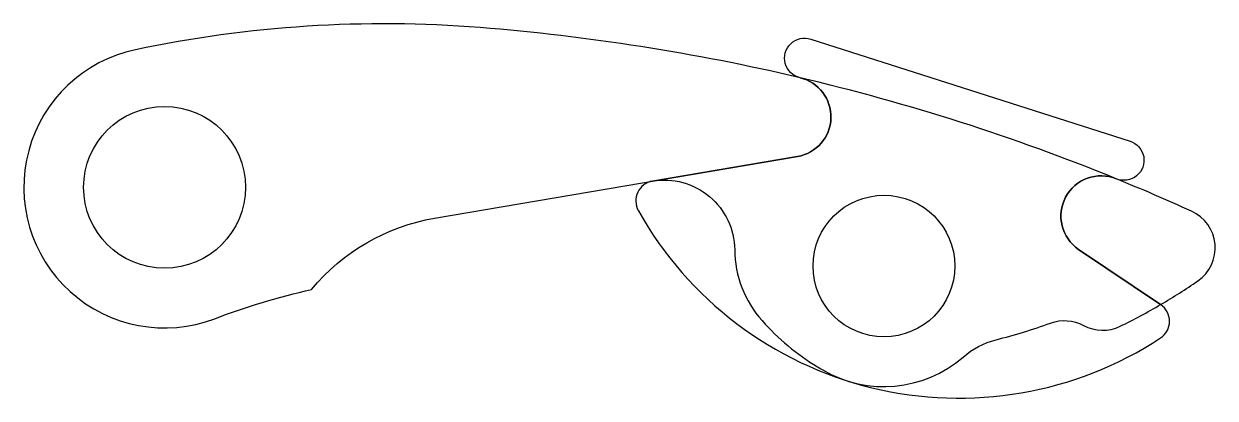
# Model space of a CAD drawing. Header units: millimetres. Extents: x 58.4 to 117.6, y 2.5 to 21.1.
import ezdxf

# ---------------------------------------------------------------- set-up
doc = ezdxf.new("R2010")
doc.units = ezdxf.units.MM

msp = doc.modelspace()

# ---------------------------------------------------------------- linework, layer by layer
for p, q in [((78.795, 11.466), (96.846, 14.537)), ((110.83, 9.912), (114.909, 7.165))]:
    msp.add_line(p, q)
for points in [[(96.969, 18.455, 0.038046), (81.055, 20.951, 0.071936), (63.915, 19.849, 1.081565), (67.854, 6.46, -0.036027), (72.677, 7.912, -0.180865), (78.795, 11.466), (96.846, 14.537, 0.817594)], [(96.969, 18.455, -0.817594), (96.846, 14.537), (89.633, 13.31, 0.518637), (88.929, 11.835, 0.434644), (114.899, 5.499, 0.535992), (114.909, 7.165), (110.83, 9.912, -0.90234), (112.704, 13.422, 0.039021)], [(112.704, 13.422, 0.90234), (110.83, 9.912), (114.909, 7.165, 0.01826), (116.757, 8.341, 0.583183), (116.448, 11.809, 0.009616)], [(114.909, 7.165, 0.01826), (116.757, 8.341, 0.583183), (116.448, 11.809, 0.009616), (112.704, 13.422, 0.90234), (110.83, 9.912)], [(114.909, 7.165, 0.01826), (116.757, 8.341, 0.583183), (116.448, 11.809, 0.009616), (112.704, 13.422, 0.90234), (110.83, 9.912)]]:
    msp.add_lwpolyline(points, format="xyb", close=True)
for points in [[(96.969, 18.455, 0.038046), (81.055, 20.951, 0.071936), (63.915, 19.849, 1.081565), (67.854, 6.46, -0.036027), (72.677, 7.912, -0.180865), (78.795, 11.466)], [(96.969, 18.455, -1.039782), (97.503, 20.381), (113.386, 15.301, -1.039782), (112.704, 13.422)], [(112.704, 13.422, 0.039021), (96.969, 18.455, -0.817594), (96.846, 14.537), (89.633, 13.31, -0.461504), (93.72, 9.894, 0.180906), (95.08, 6.363, 0.075444), (97.847, 4.059, -0.002081), (98.099, 3.912, 0.322563), (105.081, 4.552, -0.117413), (106.723, 5.411, 0.024907), (109.436, 6.244, -0.21402), (111.069, 6.123, 0.242137), (112.898, 6.085, 0.019026), (114.909, 7.165)], [(89.633, 13.31, 0.518637), (88.929, 11.835, 0.434644), (114.899, 5.499, 0.535992), (114.909, 7.165)]]:
    msp.add_lwpolyline(points, format="xyb")
for centre, radius in [((65.359, 13), 4.025), ((101.145, 9.081), 3.525)]:
    msp.add_circle(centre, radius)
msp.add_arc((111.948, 11.571), 2, 67.79278, 236.03755)

doc.saveas('drawing.dxf')
